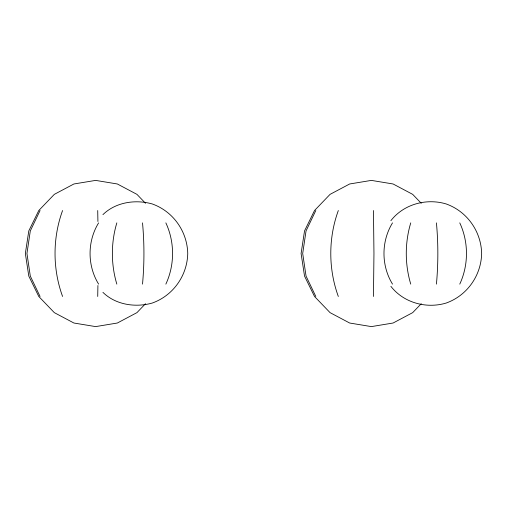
<?xml version="1.0" encoding="UTF-8"?>
<svg xmlns="http://www.w3.org/2000/svg" width="507" height="507" viewBox="0 0 507 507"><rect width="100%" height="100%" fill="white"/><g stroke="black" fill="none" stroke-linecap="round" stroke-linejoin="round"><path stroke-width="0.76" d="M97.718 296.468L97.914 285.498M373.463 296.468L373.957 253.5L373.463 210.532M142.518 284.123C144.4 263.76 144.4 243.24 142.518 222.877M436.432 284.123C438.308 263.76 438.308 243.24 436.432 222.877M116.832 222.877C110.887 242.752 110.887 264.248 116.832 284.123M410.746 222.877C404.795 242.752 404.795 264.248 410.746 284.123M62.576 210.532C52.532 238.094 52.532 268.906 62.576 296.468M338.327 210.532C328.276 238.094 328.276 268.906 338.327 296.468M165.859 284.123C174.795 264.895 174.795 242.105 165.859 222.877M459.767 284.123C468.702 264.895 468.702 242.105 459.767 222.877M98.612 222.877C87.223 241.427 87.223 265.573 98.612 284.123M392.519 222.877C381.131 241.427 381.131 265.573 392.519 284.123M40.066 210.532L30.306 230.913L26.947 253.5L30.306 276.087L40.066 296.468M315.81 210.532L306.051 230.913L302.692 253.5L306.051 276.087L315.81 296.468M145.515 303.718L136.941 312.642L117.345 323.022L95.627 326.603L73.914 323.022L54.319 312.642L38.773 296.468L28.791 276.087L25.35 253.5L28.791 230.913L38.773 210.532L54.319 194.358L73.914 183.978L95.627 180.397L117.345 183.978L136.941 194.358L145.515 203.282M421.26 303.718L412.685 312.642L393.09 323.022L371.377 326.603L349.659 323.022L330.063 312.642L314.517 296.468L304.536 276.087L301.095 253.5L304.536 230.913L314.517 210.532L330.063 194.358L349.659 183.978L371.377 180.397L393.09 183.978L412.685 194.358L421.26 203.282M102.927 214.638C115.678 202.141 135.413 199.2 152.239 203.947C173.166 211.4 187.241 231.363 187.742 253.5C187.241 275.637 173.166 295.6 152.239 303.053C135.413 307.8 115.678 304.859 102.927 292.362M390.884 220.678C403.635 204.169 426.412 198.009 446.154 203.947C467.08 211.4 481.149 231.363 481.65 253.5C481.149 275.637 467.08 295.6 446.154 303.053C426.412 308.991 403.635 302.831 390.884 286.322M97.718 210.532L97.914 221.502"/></g></svg>
